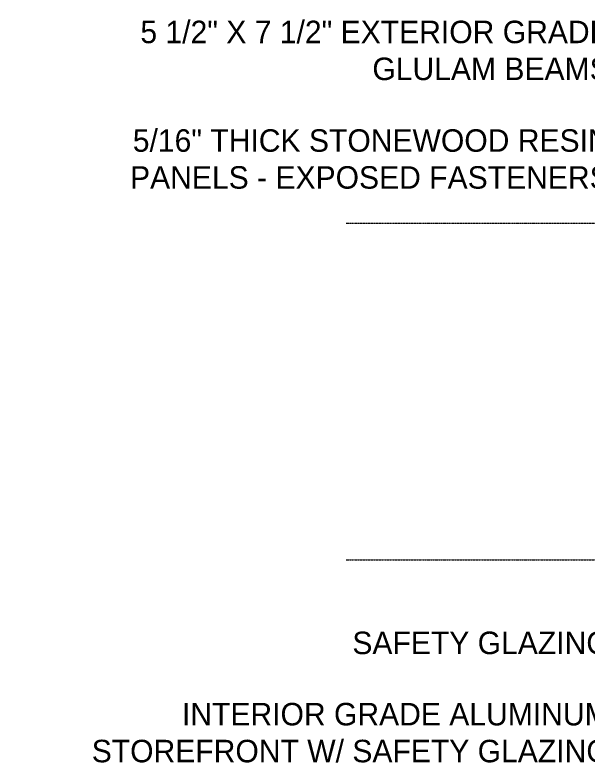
# Model space of a CAD drawing. Header units: inches. Extents: x -23445 to -32, y -314 to 853.
# Drawn here: x -9631 to -9192, y -159 to 418 of the extents above; entities that cross this region are included whole.
import ezdxf

# ---------------------------------------------------------------- set-up
doc = ezdxf.new("R2010")
doc.units = ezdxf.units.IN
doc.header["$MEASUREMENT"] = 0
doc.linetypes.add('Grid Line 1_2_', pattern=[0.875, 0.5, -0.125, 0.125, -0.125])
doc.layers.add('A-ANNO-IDEN', color=131, linetype='Continuous', lineweight=9)
doc.layers.add('A-FLOR-LEVL', color=51, linetype='Continuous', lineweight=9)
doc.styles.add('Century Gothic', font='GOTHIC.TTF', dxfattribs={"height": 17.245342})

msp = doc.modelspace()

# ---------------------------------------------------------------- linework, layer by layer
at = {"layer": 'A-FLOR-LEVL', "linetype": 'Grid Line 1_2_'}
for p, q in [((-9377.38, 258), (-6327.09, 258)), ((-9377.38, 0), (-6327.09, 0))]:
    msp.add_line(p, q, dxfattribs=at)

# ---------------------------------------------------------------- texts
at = {"layer": 'A-ANNO-IDEN', "char_height": 17.2453, "attachment_point": 3, "line_spacing_factor": 0.984117, "style": 'Century Gothic', "bg_fill": 3, "box_fill_scale": 1.25, "bg_fill_color": 0, "bg_fill_transparency": 0}
for s, insert, width in [('5 1/2" X 7 1/2" EXTERIOR GRADE\\PGLULAM BEAMS', (-9175.2, 413.32), 425.088), ('5/16" THICK STONEWOOD RESIN\\PPANELS - EXPOSED FASTENERS', (-9175.2, 330.09), 427.248), ('SAFETY GLAZING', (-9175.2, -54.96), 225.504), ('INTERIOR GRADE ALUMINUM\\PSTOREFRONT W/ SAFETY GLAZING', (-9175.2, -109.58), 451.656)]:
    msp.add_mtext(s, dxfattribs=dict(at, insert=insert, width=width))

doc.saveas('drawing.dxf')
